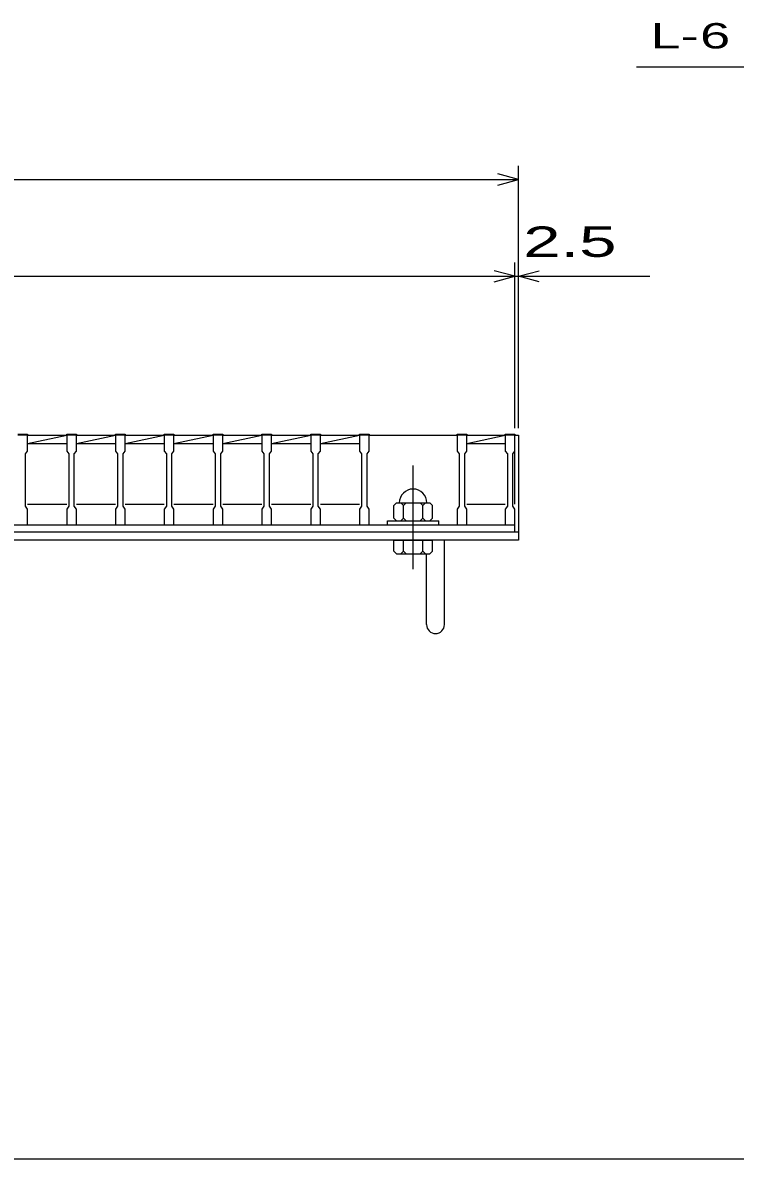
# Model space of a CAD drawing. Units: millimetres, scale not verified. Extents: x -1820 to 1731, y -1282 to 1054.
# Drawn here: x -709 to -194, y -1146 to -324 of the extents above; entities that cross this region are included whole.
import ezdxf
from ezdxf.enums import TextEntityAlignment as Align

# ---------------------------------------------------------------- set-up
doc = ezdxf.new("R2010")
doc.units = ezdxf.units.MM
doc.header["$LTSCALE"] = 10
doc.linetypes.add('CHAIN', pattern=[18.5, 12, -1.5, 3.5, -1.5])
for name, color, linetype, lineweight in [('0_2', 150, 'Continuous', 25), ('16', 3, 'Continuous', 25), ('19', 6, 'Continuous', 25), ('22', 4, 'Continuous', 25)]:
    doc.layers.add(name, color=color, linetype=linetype, lineweight=lineweight)
doc.styles.add('ベクトル', font='')
doc.styles.get('ベクトル').set_extended_font_data('ベクトル')

msp = doc.modelspace()

# ---------------------------------------------------------------- linework, layer by layer
at = {"layer": '0_2'}
msp.add_line((1731, -1146.5), (-1729, -1146.5), dxfattribs=at)
at = {"layer": '16'}
for p, q in [((-712.6, -621.8), (-705.6, -621.8)), ((-705.6, -622.5), (-712.6, -622.5)), ((-705.6, -621.8), (-705.6, -622.5)), ((-705.6, -634), (-705.6, -622.5)), ((-705.6, -622.5), (-677.3, -622.5)), ((-705.6, -628.5), (-677.3, -622.5)), ((-677.3, -622.5), (-677.3, -621.8)), ((-677.3, -621.8), (-670.3, -621.8)), ((-677.3, -622.5), (-677.3, -634)), ((-670.3, -622.5), (-677.3, -622.5)), ((-670.3, -621.8), (-670.3, -622.5)), ((-670.3, -634), (-670.3, -622.5)), ((-670.3, -622.5), (-642, -622.5)), ((-670.3, -628.5), (-642, -622.5)), ((-642, -622.5), (-642, -621.8)), ((-642, -621.8), (-635, -621.8)), ((-642, -622.5), (-642, -634)), ((-635, -622.5), (-642, -622.5)), ((-635, -621.8), (-635, -622.5)), ((-635, -634), (-635, -622.5)), ((-635, -622.5), (-606.7, -622.5)), ((-635, -628.5), (-606.7, -622.5)), ((-606.7, -622.5), (-606.7, -621.8)), ((-606.7, -621.8), (-599.7, -621.8)), ((-606.7, -622.5), (-606.7, -634)), ((-599.7, -622.5), (-606.7, -622.5)), ((-599.7, -621.8), (-599.7, -622.5)), ((-599.7, -634), (-599.7, -622.5)), ((-599.7, -622.5), (-571.4, -622.5)), ((-599.7, -628.5), (-571.4, -622.5)), ((-571.4, -622.5), (-571.4, -621.8)), ((-571.4, -621.8), (-564.4, -621.8)), ((-571.4, -622.5), (-571.4, -634)), ((-564.4, -622.5), (-571.4, -622.5)), ((-564.4, -621.8), (-564.4, -622.5)), ((-564.4, -634), (-564.4, -622.5)), ((-564.4, -622.5), (-536.1, -622.5)), ((-564.4, -628.5), (-536.1, -622.5)), ((-536.1, -622.5), (-536.1, -621.8)), ((-536.1, -621.8), (-529.1, -621.8)), ((-536.1, -622.5), (-536.1, -634)), ((-529.1, -622.5), (-536.1, -622.5)), ((-529.1, -621.8), (-529.1, -622.5)), ((-529.1, -634), (-529.1, -622.5)), ((-529.1, -622.5), (-500.8, -622.5)), ((-529.1, -628.5), (-500.8, -622.5)), ((-500.8, -622.5), (-500.8, -621.8)), ((-500.8, -621.8), (-493.8, -621.8)), ((-500.8, -622.5), (-500.8, -634)), ((-493.8, -622.5), (-500.8, -622.5)), ((-493.8, -621.8), (-493.8, -622.5)), ((-493.8, -634), (-493.8, -622.5)), ((-493.8, -622.5), (-465.5, -622.5)), ((-493.8, -628.5), (-465.5, -622.5)), ((-465.5, -622.5), (-465.5, -621.8)), ((-465.5, -621.8), (-458.5, -621.8)), ((-465.5, -622.5), (-465.5, -634)), ((-458.5, -622.5), (-465.5, -622.5)), ((-458.5, -621.8), (-458.5, -622.5)), ((-458.5, -634), (-458.5, -622.5)), ((-458.5, -622.5), (-394.9, -622.5)), ((-394.9, -622.5), (-394.9, -621.8)), ((-394.9, -621.8), (-387.9, -621.8)), ((-394.9, -622.5), (-394.9, -634)), ((-387.9, -622.5), (-394.9, -622.5)), ((-387.9, -621.8), (-387.9, -622.5)), ((-387.9, -634), (-387.9, -622.5)), ((-387.9, -622.5), (-360, -622.5)), ((-387.9, -628.5), (-360, -622.58)), ((-360, -622.5), (-360, -621.8)), ((-360, -621.8), (-353, -621.8)), ((-360, -622.5), (-360, -634)), ((-353, -622.5), (-360, -622.5)), ((-353, -621.8), (-353, -622.5)), ((-353, -634), (-353, -622.5)), ((-353, -672.5), (-353, -622.5)), ((-705.6, -628.5), (-677.3, -628.5)), ((-670.3, -628.5), (-642, -628.5)), ((-635, -628.5), (-606.7, -628.5)), ((-599.7, -628.5), (-571.4, -628.5)), ((-564.4, -628.5), (-536.1, -628.5)), ((-529.1, -628.5), (-500.8, -628.5)), ((-493.8, -628.5), (-465.5, -628.5)), ((-387.9, -628.5), (-360, -628.5)), ((-707.1, -636), (-705.6, -634)), ((-707.1, -674), (-707.1, -636)), ((-677.3, -634), (-675.8, -636)), ((-675.8, -636), (-675.8, -674)), ((-671.8, -636), (-670.3, -634)), ((-671.8, -674), (-671.8, -636)), ((-642, -634), (-640.5, -636)), ((-640.5, -636), (-640.5, -674)), ((-636.5, -636), (-635, -634)), ((-636.5, -674), (-636.5, -636)), ((-606.7, -634), (-605.2, -636)), ((-605.2, -636), (-605.2, -674)), ((-601.2, -636), (-599.7, -634)), ((-601.2, -674), (-601.2, -636)), ((-571.4, -634), (-569.9, -636)), ((-569.9, -636), (-569.9, -674)), ((-565.9, -636), (-564.4, -634)), ((-565.9, -674), (-565.9, -636)), ((-536.1, -634), (-534.6, -636)), ((-534.6, -636), (-534.6, -674)), ((-530.6, -636), (-529.1, -634)), ((-530.6, -674), (-530.6, -636)), ((-500.8, -634), (-499.3, -636)), ((-499.3, -636), (-499.3, -674)), ((-495.3, -636), (-493.8, -634)), ((-495.3, -674), (-495.3, -636)), ((-465.5, -634), (-464, -636)), ((-464, -636), (-464, -674)), ((-460, -636), (-458.5, -634)), ((-460, -674), (-460, -636)), ((-394.9, -634), (-393.4, -636)), ((-393.4, -636), (-393.4, -674)), ((-389.4, -636), (-387.9, -634)), ((-389.4, -674), (-389.4, -636)), ((-360, -634), (-358.5, -636)), ((-358.5, -636), (-358.5, -674)), ((-354.5, -636), (-353, -634)), ((-354.5, -674), (-354.5, -636)), ((-705.6, -676), (-707.1, -674)), ((-705.6, -672.5), (-677.3, -672.5)), ((-675.8, -674), (-677.3, -676)), ((-670.3, -676), (-671.8, -674)), ((-670.3, -672.5), (-642, -672.5)), ((-640.5, -674), (-642, -676)), ((-635, -676), (-636.5, -674)), ((-635, -672.5), (-606.7, -672.5)), ((-605.2, -674), (-606.7, -676)), ((-599.7, -676), (-601.2, -674)), ((-599.7, -672.5), (-571.4, -672.5)), ((-569.9, -674), (-571.4, -676)), ((-564.4, -676), (-565.9, -674)), ((-564.4, -672.5), (-536.1, -672.5)), ((-534.6, -674), (-536.1, -676)), ((-529.1, -676), (-530.6, -674)), ((-529.1, -672.5), (-500.8, -672.5)), ((-499.3, -674), (-500.8, -676)), ((-493.8, -676), (-495.3, -674)), ((-493.8, -672.5), (-465.5, -672.5)), ((-464, -674), (-465.5, -676)), ((-458.5, -676), (-460, -674)), ((-438.7, -671.5), (-440.7, -673.5)), ((-440.7, -682.5), (-440.7, -673.5)), ((-438.7, -671.5), (-414.7, -671.5)), ((-433.7, -673.5), (-435.7, -671.5)), ((-433.7, -673.5), (-431.7, -671.5)), ((-433.7, -682.5), (-433.7, -673.5)), ((-419.7, -673.5), (-421.7, -671.5)), ((-419.7, -673.5), (-417.7, -671.5)), ((-419.7, -682.5), (-419.7, -673.5)), ((-412.7, -673.5), (-414.7, -671.5)), ((-412.7, -682.5), (-412.7, -673.5)), ((-393.4, -674), (-394.9, -676)), ((-387.9, -676), (-389.4, -674)), ((-387.9, -672.5), (-360, -672.5)), ((-358.5, -674), (-360, -676)), ((-353, -676), (-354.5, -674)), ((-705.6, -687.5), (-705.6, -676)), ((-677.3, -676), (-677.3, -687.5)), ((-670.3, -687.5), (-670.3, -676)), ((-642, -676), (-642, -687.5)), ((-635, -687.5), (-635, -676)), ((-606.7, -676), (-606.7, -687.5)), ((-599.7, -687.5), (-599.7, -676)), ((-571.4, -676), (-571.4, -687.5)), ((-564.4, -687.5), (-564.4, -676)), ((-536.1, -676), (-536.1, -687.5)), ((-529.1, -687.5), (-529.1, -676)), ((-500.8, -676), (-500.8, -687.5)), ((-493.8, -687.5), (-493.8, -676)), ((-465.5, -676), (-465.5, -687.5)), ((-458.5, -687.5), (-458.5, -676)), ((-440.7, -682.5), (-438.7, -684.5)), ((-435.7, -684.5), (-433.7, -682.5)), ((-433.7, -682.5), (-431.7, -684.5)), ((-421.7, -684.5), (-419.7, -682.5)), ((-419.7, -682.5), (-417.7, -684.5)), ((-414.7, -684.5), (-412.7, -682.5)), ((-394.9, -676), (-394.9, -687.5)), ((-387.9, -687.5), (-387.9, -676)), ((-360, -676), (-360, -687.5)), ((-353, -687.5), (-353, -676)), ((-1348, -687.5), (-353, -687.5)), ((-712.6, -687.5), (-705.6, -687.5)), ((-677.3, -687.5), (-670.3, -687.5)), ((-642, -687.5), (-635, -687.5)), ((-606.7, -687.5), (-599.7, -687.5)), ((-571.4, -687.5), (-564.4, -687.5)), ((-536.1, -687.5), (-529.1, -687.5)), ((-500.8, -687.5), (-493.8, -687.5)), ((-465.5, -687.5), (-458.5, -687.5)), ((-458.5, -687.5), (-394.9, -687.5)), ((-445.2, -687.5), (-445.2, -684.5)), ((-445.2, -684.5), (-408.2, -684.5)), ((-445.2, -687.5), (-408.2, -687.5)), ((-408.2, -687.5), (-408.2, -684.5)), ((-394.9, -687.5), (-387.9, -687.5)), ((-360, -687.5), (-353, -687.5)), ((-353, -692.5), (-353, -687.5)), ((-1348, -692.5), (-353, -692.5))]:
    msp.add_line(p, q, dxfattribs=at)
at = {"layer": '16', "linetype": 'CHAIN'}
msp.add_line((-426.7, -719.5), (-426.7, -644.5), dxfattribs=at)
at = {"layer": '16'}
msp.add_arc((-426.7, -671.5), 10, 0, 180, dxfattribs=at)
at = {"layer": '19'}
for p, q in [((-353, -622.5), (-350.5, -622.5)), ((-350.5, -622.5), (-350.5, -692.5)), ((-1350.5, -692.5), (-350.5, -692.5)), ((-350.5, -698.5), (-1350.5, -698.5)), ((-440.7, -706.5), (-440.7, -698.5)), ((-440.7, -698.5), (-412.7, -698.5)), ((-433.7, -706.5), (-433.7, -698.5)), ((-419.7, -706.5), (-419.7, -698.5)), ((-412.7, -706.5), (-412.7, -698.5)), ((-404, -759.61), (-404, -698.5)), ((-350.5, -692.5), (-350.5, -698.5)), ((-440.7, -706.5), (-438.7, -708.5)), ((-433.7, -706.5), (-435.7, -708.5)), ((-431.7, -708.5), (-433.7, -706.5)), ((-419.7, -706.5), (-421.7, -708.5)), ((-417.7, -708.5), (-419.7, -706.5)), ((-414.7, -708.5), (-412.7, -706.5)), ((-438.7, -708.5), (-414.7, -708.5)), ((-417, -759.61), (-417, -708.5))]:
    msp.add_line(p, q, dxfattribs=at)
msp.add_arc((-410.5, -759.61), 6.5, 180, 0, dxfattribs=at)
at = {"layer": '22'}
for p, q in [((-265, -356), (-65, -356)), ((-350.5, -617.5), (-350.5, -427.5)), ((-350.5, -437.5), (-365.5, -433.5)), ((-1350.5, -437.5), (-350.5, -437.5)), ((-365.5, -441.5), (-350.5, -437.5)), ((-353, -617.5), (-353, -497.5)), ((-350.5, -617.5), (-350.5, -497.5)), ((-1348, -507.5), (-353, -507.5)), ((-353, -507.5), (-368, -503.5)), ((-368, -511.5), (-353, -507.5)), ((-353, -507.5), (-350.5, -507.5)), ((-350.5, -507.5), (-335.5, -503.5)), ((-335.5, -511.5), (-350.5, -507.5)), ((-350.5, -507.5), (-255.5, -507.5))]:
    msp.add_line(p, q, dxfattribs=at)

# ---------------------------------------------------------------- texts
at = {"layer": '22', "color": 2, "style": 'ベクトル'}
for s, height, width, p in [('L-', 18.33, 1.6, (-255, -333.5)), (' 6 ', 18.33, 1.6, (-230, -333.5)), (' 2.5 ', 21.99, 1.65, (-360.5, -482.5))]:
    msp.add_text(s, height=height, dxfattribs=dict(at, width=width)).set_placement(p, align=Align.MIDDLE_LEFT)

doc.saveas('drawing.dxf')
